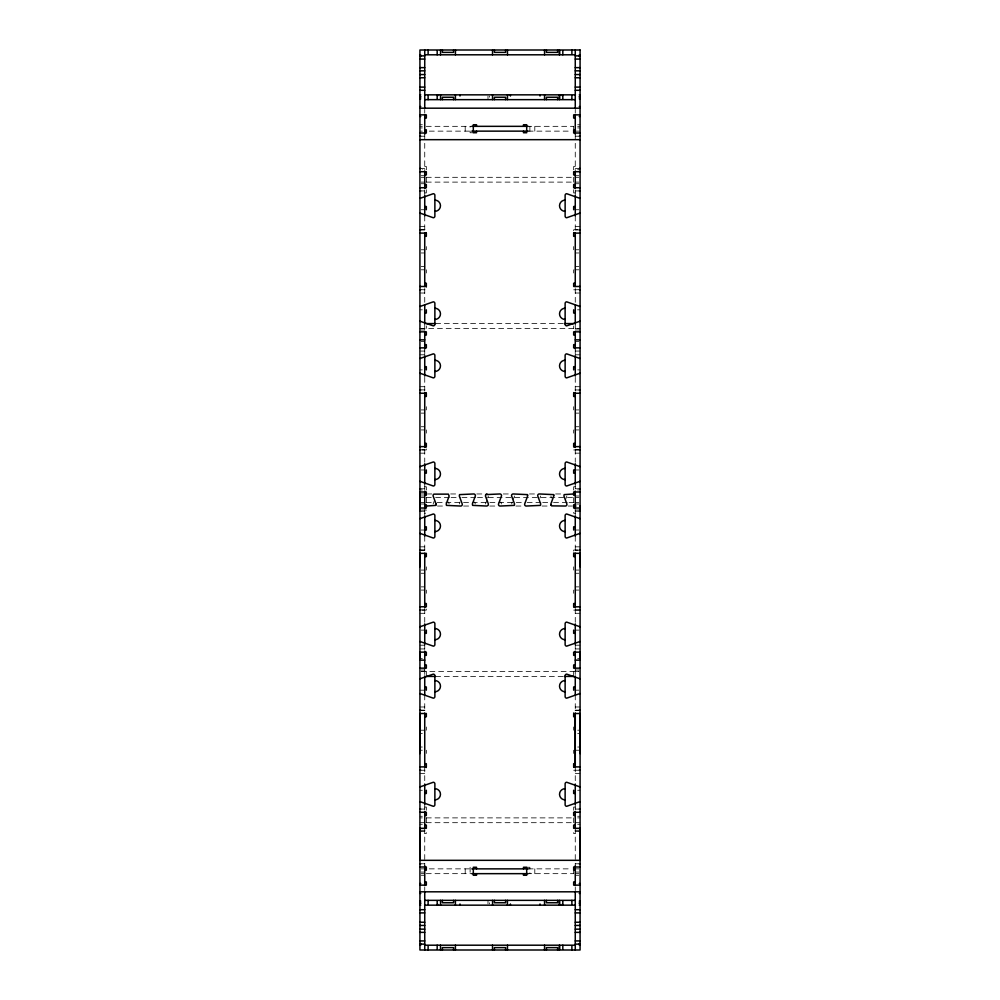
<?xml version="1.0" encoding="UTF-8"?>
<svg xmlns="http://www.w3.org/2000/svg" width="1000" height="1000" viewBox="0 0 1000 1000"><rect width="100%" height="100%" fill="white"/><g stroke="black" fill="none" stroke-linecap="round" stroke-linejoin="round"><path stroke-width="0.75" stroke-dasharray="5 3.75" d="M433.137 503.975L434.613 500M459.3 503.975L460.025 501.987M485.45 503.975L486.925 500M487.65 498.013L488.387 496.025M511.613 503.975L512.35 501.987M513.075 500L514.55 496.025M539.975 498.013L540.7 496.025M565.388 500L566.862 496.025M419.925 124.738L422.325 124.738M577.675 124.738L580.075 124.738M419.925 126.337L422.325 126.337M426.25 126.337L471.838 126.337M526.688 126.337L573.75 126.337M577.675 126.337L580.075 126.337M419.925 127.938L422.325 127.938M577.675 127.938L580.075 127.938M419.925 131.137L422.325 131.137M429.275 131.137L473.312 131.137M528.162 131.137L570.725 131.137M574.95 131.137L580.075 131.137M473.312 132.738L470.112 132.738L470.112 126.337M421.125 136.213L424.738 136.213M575.262 136.213L578.875 136.213M424.738 166.5L426.337 166.5L426.337 169.713L422.325 169.713M575.262 166.5L573.663 166.5L573.663 169.713L580.075 169.713M419.925 168.5L424.738 168.5M575.262 168.5L580.075 168.5M421.125 175.712L424.738 175.712M575.262 175.712L578.875 175.712M421.125 177.312L424.738 177.312M426.287 177.312L578.875 177.312M421.125 182.113L425.05 182.113M426.287 182.113L573.713 182.113M574.95 182.113L578.875 182.113M421.125 183.725L424.738 183.725M575.262 183.725L578.875 183.725M419.925 190.925L424.738 190.925M575.262 190.925L580.075 190.925M424.738 192.925L426.337 192.925L426.337 189.725M575.262 192.925L573.663 192.925L573.663 189.725M421.125 209.737L424.738 209.737M575.262 209.737L578.875 209.737M419.925 226.562L424.738 226.562M575.262 226.562L580.075 226.562M419.925 229.762L426.337 229.762M577.675 229.762L573.663 229.762L573.663 232.963M419.925 229.887L424.738 229.887M575.262 229.887L580.075 229.887M421.125 249.775L425.05 249.775M575.262 249.775L578.875 249.775M421.125 252.975L424.738 252.975M575.262 252.975L578.875 252.975M421.125 266.588L424.738 266.588M575.262 266.588L578.875 266.588M421.125 269.8L424.738 269.8M574.95 269.8L578.875 269.8M419.925 289.675L426.337 289.812L426.337 286.613M573.663 289.812L580.075 289.675M419.925 293.012L424.738 293.012M575.262 293.012L580.075 293.012M419.925 309.825L422.325 309.825M577.513 309.825L580.075 309.825M435.6 323.575L564.4 323.575M419.925 328.375L580.075 328.375M419.925 328.65L424.738 328.65M575.262 328.65L580.075 328.65M419.925 329.988L424.738 329.988M575.262 329.988L580.075 329.988M421.125 341.463L424.738 341.463M575.262 341.463L578.875 341.463M419.925 351.062L424.738 351.062M575.262 351.062L580.075 351.062M419.925 354.8L424.738 354.8M575.262 354.8L580.075 354.8M419.925 369.888L422.325 369.888M577.675 369.888L580.075 369.888M419.925 386.7L424.738 386.7M575.262 386.7L580.075 386.7M419.925 389.9L426.337 389.9M580.075 390.037L573.663 389.9L573.663 393.1M421.125 409.925L425.05 409.925M575.262 409.925L578.875 409.925M421.125 413.125L424.738 413.125M575.262 413.125L578.875 413.125M421.125 426.737L424.738 426.737M575.262 426.737L578.875 426.737M421.125 429.938L424.738 429.938M574.95 429.938L578.875 429.938M419.925 449.825L424.738 449.825M575.262 449.825L580.075 449.825M422.325 449.95L426.337 449.95L426.337 446.75M573.663 449.95L580.075 449.95M419.925 453.162L424.738 453.162M575.262 453.162L580.075 453.162M421.125 469.975L424.738 469.975M575.262 469.975L578.875 469.975M424.738 486.788L426.337 486.788L426.337 489.988L419.925 489.988M575.262 486.788L573.663 486.788L573.663 489.988L578.475 489.988M419.925 488.787L424.738 488.787M575.262 488.787L580.075 488.787M419.925 493.963L422.85 493.963M428.15 493.963L431.8 493.963M450.625 493.963L457.925 493.963M476.788 493.963L484.087 493.963M503.3 493.963L510.238 493.963M529.462 493.963L536.4 493.963M555.612 493.963L562.55 493.963M421.125 496L424.738 496M575.262 496L578.875 496M421.125 497.6L424.738 497.6M426.287 497.6L434.05 497.6M435.6 497.6L449.562 497.6M451.112 497.6L460.425 497.6M461.975 497.6L475.95 497.6M477.5 497.6L486.812 497.6M488.363 497.6L513.188 497.6M514.738 497.6L539.575 497.6M541.125 497.6L565.95 497.6M567.513 497.6L578.875 497.6M421.125 502.4L425.05 502.4M426.287 502.4L435.6 502.4M437.15 502.4L461.975 502.4M463.525 502.4L488.363 502.4M489.913 502.4L514.738 502.4M516.3 502.4L525.612 502.4M527.163 502.4L541.125 502.4M542.675 502.4L551.987 502.4M553.538 502.4L567.513 502.4M569.062 502.4L573.713 502.4M574.95 502.4L578.875 502.4M421.125 504L424.738 504M575.262 504L578.875 504M437.45 506.037L444.387 506.037M463.6 506.037L470.538 506.037M489.762 506.037L496.7 506.037M515.913 506.037L523.212 506.037M542.075 506.037L549.375 506.037M568.2 506.037L571.85 506.037M421.525 510.012L426.337 510.012L426.337 513.212L424.738 513.212M580.075 510.012L573.663 510.012L573.663 513.212L575.262 513.212M419.925 511.213L424.738 511.213M575.262 511.213L580.075 511.213M421.125 530.025L424.738 530.025M575.262 530.025L578.875 530.025M419.925 546.838L424.738 546.838M575.262 546.838L580.075 546.838M419.925 550.05L426.337 550.05M577.675 550.05L573.663 550.05L573.663 553.25M419.925 550.175L424.738 550.175M575.262 550.175L580.075 550.175M421.125 570.062L425.05 570.062M575.262 570.062L578.875 570.062M421.125 573.263L424.738 573.263M575.262 573.263L578.875 573.263M421.125 586.875L424.738 586.875M575.262 586.875L578.875 586.875M421.125 590.075L424.738 590.075M574.95 590.075L578.875 590.075M419.925 609.963L424.738 609.963M575.262 609.963L580.075 609.963M422.325 610.1L426.337 610.1L426.337 606.9M573.663 610.1L580.075 610.1M419.925 613.3L424.738 613.3M575.262 613.3L580.075 613.3M421.125 630.112L424.738 630.112M575.262 630.112L578.875 630.112M419.925 645.2L424.738 645.2M575.262 645.2L580.075 645.2M419.925 648.938L424.738 648.938M575.262 648.938L580.075 648.938M421.125 658.538L422.325 658.538M577.675 658.538L578.875 658.538M421.125 670.013L424.738 670.013M575.262 670.013L578.875 670.013M421.125 671.35L424.738 671.35M575.262 671.35L578.875 671.35M421.125 671.625L578.875 671.625M435.6 676.425L564.4 676.425M419.925 690.175L424.738 690.175M575.262 690.175L578.875 690.175M419.925 706.988L424.738 706.988M575.262 706.988L580.075 706.988M419.925 710.188L426.337 710.188M580.075 710.188L573.663 710.188L573.663 713.388M419.925 710.325L424.738 710.325M575.262 710.325L580.075 710.325M419.925 730.2L425.05 730.2M577.675 730.2L580.075 730.2M419.925 733.413L422.325 733.413M577.675 733.413L580.075 733.413M419.925 747.025L422.325 747.025M577.675 747.025L580.075 747.025M419.925 750.225L422.325 750.225M574.95 750.225L580.075 750.225M419.925 770.238L426.337 770.238L426.337 767.038M573.663 770.238L580.075 770.238M419.925 773.438L424.738 773.438M575.262 773.438L580.075 773.438M419.925 790.263L422.325 790.263M577.675 790.263L580.075 790.263M424.738 807.075L426.337 807.075L426.337 810.275M575.262 807.075L573.663 807.075L573.663 810.275M419.925 809.075L424.738 809.075M575.262 809.075L580.075 809.075M419.925 816.275L422.325 816.275M577.675 816.275L580.075 816.275M419.925 817.887L422.325 817.887M426.287 817.887L575.262 817.887M577.675 817.887L580.075 817.887M419.925 822.688L425.05 822.688M426.287 822.688L573.713 822.688M574.95 822.688L580.075 822.688M419.925 824.287L422.325 824.287M577.675 824.287L580.075 824.287M419.925 830.288L426.337 830.288L426.337 833.5L424.738 833.5M580.075 830.288L573.663 830.288L573.663 833.5L575.262 833.5M419.925 831.5L424.738 831.5M575.262 831.5L580.075 831.5M419.925 863.787L424.738 863.787M575.262 863.787L580.075 863.787M526.688 867.262L529.888 867.262L529.888 873.662M421.125 868.863L424.738 868.863M429.275 868.863L473.312 868.863M528.162 868.863L570.725 868.863M574.95 868.863L578.875 868.863M421.125 872.062L424.738 872.062M575.262 872.062L578.875 872.062M421.125 873.662L424.738 873.662M426.25 873.662L471.838 873.662M526.688 873.662L573.75 873.662M575.262 873.662L578.875 873.662M421.125 875.263L424.738 875.263M575.262 875.263L578.875 875.263M550.85 496.025L551.575 498.013M500.737 501.987L501.463 503.975M474.575 501.987L475.312 503.975M448.425 501.987L449.15 503.975M575.262 109.4L575.262 112.8M575.262 134.562L575.262 171.713M575.262 190.55L575.262 195.6M575.262 215.975L575.262 230.987M575.262 288.538L575.262 302.538M575.262 323.575L575.262 330.525M575.262 349.237L575.262 355.75M575.262 377.35L575.262 391.413M575.262 449.225L575.262 462.287M575.262 483.387L575.262 491.987M575.262 510.15L575.262 515.475M575.262 536.25L575.262 550.775M575.262 608.587L575.262 622.65M575.262 644.25L575.262 652.138M575.262 669.475L575.262 676.425M575.262 694.887L575.262 712.725M575.262 766.9L575.262 783M575.262 804.4L575.262 811.475M575.262 828.288L575.262 866.988M575.262 887.2L575.262 890.6M573.663 126.337L573.663 129.938M573.663 177.312L573.663 182.113M573.663 246.575L573.663 249.775M573.663 269.8L573.663 273M573.663 325.975L573.663 328.375M573.663 406.712L573.663 409.925M573.663 429.938L573.663 433.137M573.663 497.6L573.663 502.4M573.663 566.862L573.663 570.062M573.663 590.075L573.663 593.288M573.663 671.625L573.663 676.425M573.663 727L573.663 730.2M573.663 750.225L573.663 753.425M573.663 817.887L573.663 822.688M573.663 870.062L573.663 873.662M534.8 126.337L534.8 131.137M534.8 868.863L534.8 873.662M529.888 126.337L529.888 132.738M489.588 96.037L489.588 97.238M489.588 902.763L489.588 903.962M487.987 96.037L487.987 99.65M487.987 900.35L487.987 903.962M470.112 867.262L470.112 873.662M465.2 126.337L465.2 131.137M465.2 868.863L465.2 873.662M426.337 177.312L426.337 182.113M426.337 246.575L426.337 249.775M426.337 269.8L426.337 273M426.337 325.975L426.337 328.375M426.337 406.712L426.337 409.925M426.337 429.938L426.337 433.137M426.337 497.6L426.337 502.4M426.337 566.862L426.337 570.062M426.337 590.075L426.337 593.288M426.337 671.625L426.337 676.425M426.337 727L426.337 730.2M426.337 750.225L426.337 753.425M426.337 817.887L426.337 822.688M424.738 109.4L424.738 112.8M424.738 134.562L424.738 171.713M424.738 190.55L424.738 195.6M424.738 215.975L424.738 230.987M424.738 288.538L424.738 302.538M424.738 324.3L424.738 330.525M424.738 349.237L424.738 355.75M424.738 377.35L424.738 391.413M424.738 449.225L424.738 462.287M424.738 484.525L424.738 491.987M424.738 510.15L424.738 516.613M424.738 536.25L424.738 550.775M424.738 608.587L424.738 622.65M424.738 644.25L424.738 652.138M424.738 669.475L424.738 676.425M424.738 694.887L424.738 712.725M424.738 766.9L424.738 783M424.738 804.4L424.738 811.475M424.738 828.288L424.738 866.988M424.738 887.2L424.738 890.6"/><path stroke-width="1.5" d="M419.925 753.562L419.925 713.525L426.337 713.525L426.337 716.725L424.738 716.725M419.925 566.725L419.925 553.375L426.337 553.375L426.337 556.587L424.738 556.587M419.925 510.012L419.925 493.963M575.262 766.9L575.262 713.525M580.075 753.562L580.075 713.525L573.663 713.525L573.663 716.725L575.262 716.725M580.075 566.725L580.075 553.375L573.663 553.25M580.075 510.012L580.075 506.037M426.337 506.037L435.825 505.387L436.075 503.975L433.137 496.025A1.6 1.6 0 0 1 433.95 494.137L448.338 494.137L449.15 496.025L446.225 503.975L446.463 505.387L460.7 506.037A1.6 1.6 0 0 0 462.238 503.975L459.3 496.025L459.55 494.613L473.775 493.963A1.6 1.6 0 0 1 475.312 496.025L472.375 503.975L472.625 505.387L486.85 506.037L488.137 505.387L488.387 503.975L485.45 496.025L485.7 494.613L499.938 493.963A1.6 1.6 0 0 1 501.463 496.025L498.537 503.975A1.6 1.6 0 0 0 500.062 506.037L514.3 505.387L514.55 503.975L511.613 496.025A1.6 1.6 0 0 1 513.15 493.963L527.375 494.613L527.625 496.025L524.688 503.975A1.6 1.6 0 0 0 526.225 506.037L540.45 505.387L540.7 503.975L537.762 496.025A1.6 1.6 0 0 1 539.3 493.963L553.538 494.613L553.787 496.025L550.85 503.975L551.663 505.863L565.325 506.037A1.6 1.6 0 0 0 566.862 503.975L563.925 496.025L564.175 494.613L573.663 493.963M486.275 494.137L486.987 493.963M419.925 54.8L420.725 54.8M424.588 54.8L575.413 54.8M579.275 54.8L580.075 54.8M419.925 55.875L424.738 55.875M575.262 55.875L580.075 55.875M419.925 56.4L420.725 56.4M579.275 56.4L580.075 56.4M419.925 59.075L424.738 59.075M575.262 59.075L580.075 59.075M419.925 67.638L424.738 67.638M575.262 67.638L580.075 67.638M419.925 70.838L424.738 70.838M575.262 70.838L580.075 70.838M419.925 74.55L424.738 74.55M575.262 74.55L580.075 74.55M419.925 77.763L424.738 77.763M575.262 77.763L580.075 77.763M419.925 87.1L424.738 87.1M575.262 87.1L580.075 87.1M419.925 90.3L424.738 90.3M575.262 90.3L580.075 90.3M419.925 94.838L420.725 94.838M424.588 94.838L575.413 94.838M579.275 94.838L580.075 94.838M419.925 96.438L420.725 96.438M579.275 96.438L580.075 96.438M419.925 97.238L420.725 97.238M579.275 97.238L580.075 97.238M419.925 98.837L420.725 98.837M579.275 98.837L580.075 98.837M424.738 99.65L575.262 99.65M419.925 106.587L420.725 106.587M579.275 106.587L580.075 106.587M419.925 108.188L580.075 108.188M419.925 114.862L426.337 114.862L426.337 118.062L424.738 118.062M580.075 114.862L573.663 114.862L573.663 118.062L575.262 118.062M419.925 116.463L420.725 116.463M579.275 116.463L580.075 116.463M471.838 126.337L528.162 126.337M424.738 129.8L426.337 129.8L426.337 133.012L419.925 133.012M575.262 129.8L573.663 129.8L573.663 133.012L580.075 133.012M424.738 131.137L426.337 131.137M471.838 131.137L528.162 131.137M573.663 131.137L575.262 131.137M419.925 136.213L420.725 136.213M579.275 136.213L580.075 136.213M419.925 139.675L580.075 139.675M419.925 168.5L420.725 168.5M579.275 168.5L580.075 168.5M419.925 171.713L426.337 171.713L426.337 174.913L424.738 174.913M580.075 171.713L573.663 171.713L573.663 174.913L575.262 174.913M424.738 184.525L426.337 184.525L426.337 187.725L419.925 187.725M575.262 184.525L573.663 184.525L573.663 187.725L580.075 187.725M419.925 190.925L420.725 190.925M579.275 190.925L580.075 190.925M424.738 206.537L426.337 206.537L426.337 209.737M575.262 206.537L573.663 206.537L573.663 209.737M419.925 229.887L420.725 229.887M579.275 229.887L580.075 229.887M426.337 232.963L424.738 232.963L424.738 286.613M573.663 232.963L575.262 232.963L575.262 286.613M419.925 233.1L426.337 233.1L426.337 236.3L424.738 236.3M580.075 233.1L573.663 233.1L573.663 236.3L575.262 236.3M424.738 283.275L426.337 283.275L426.337 286.475L419.925 286.475M575.262 283.275L573.663 283.275L573.663 286.475L580.075 286.475M419.925 289.675L420.725 289.675M579.275 289.675L580.075 289.675M424.738 313.038L426.337 313.038L426.337 309.825M575.262 313.038L573.663 313.038L573.663 309.825M426.287 323.575L435.6 323.575M564.4 323.575L573.713 323.575M419.925 331.85L426.337 331.85L426.337 335.05L424.738 335.05M580.075 331.85L573.663 331.85L573.663 335.05L575.262 335.05M419.925 339.862L424.738 339.862M575.262 339.862L580.075 339.862M424.738 344.663L426.337 344.663L426.337 347.863L419.925 347.863M575.262 344.663L573.663 344.663L573.663 347.863L580.075 347.863M424.738 366.688L426.337 366.688L426.337 369.888M575.262 366.688L573.663 366.688L573.663 369.888M419.925 390.037L420.725 390.037M579.275 390.037L580.075 390.037M426.337 393.1L424.738 393.1L424.738 447.425M573.663 393.1L575.262 393.1L575.262 447.425M419.925 393.237L426.337 393.237L426.337 396.438L424.738 396.438M580.075 393.237L573.663 393.237L573.663 396.438L575.262 396.438M424.738 443.413L426.337 443.413L426.337 446.625L419.925 446.625M575.262 443.413L573.663 443.413L573.663 446.625L580.075 446.625M424.738 446.75L426.337 446.75M573.663 446.75L575.262 446.75M419.925 449.825L420.725 449.825M579.275 449.825L580.075 449.825M575.262 469.975L573.663 469.975L573.663 473.175L575.262 473.175M424.738 473.175L426.337 473.175L426.337 469.975M419.925 488.787L420.725 488.787M579.275 488.787L580.075 488.787M419.925 491.987L426.337 491.987L426.337 495.2L424.738 495.2M580.075 491.987L573.663 491.987L573.663 495.2L575.262 495.2M424.038 493.963L426.775 493.963M424.738 504.8L426.337 504.8L426.337 508.013L419.925 508.013M575.262 504.8L573.663 504.8L573.663 508.013L580.075 508.013M573.225 506.037L575.962 506.037M419.925 511.213L420.725 511.213M579.275 511.213L580.075 511.213M424.738 526.825L426.337 526.825L426.337 530.025L424.738 530.025M575.262 526.825L573.663 526.825L573.663 530.025M419.925 550.175L420.725 550.175M579.275 550.175L580.075 550.175M575.262 556.587L573.663 556.587L573.663 553.375M424.738 603.562L426.337 603.562L426.337 606.763L419.925 606.763M575.262 603.562L573.663 603.562L573.663 606.763M573.663 606.9L580.075 606.763M419.925 609.963L420.725 609.963M579.275 609.963L580.075 609.963M424.738 633.312L426.337 633.312L426.337 630.112M575.262 633.312L573.663 633.312L573.663 630.112M424.738 655.337L426.337 655.337L426.337 652.138L419.925 652.138L419.925 660.138L424.738 660.138M575.262 655.337L573.663 655.337L573.663 652.138L580.075 652.138L580.075 660.138L575.262 660.138M424.738 664.95L426.337 664.95L426.337 668.15L419.925 668.15M575.262 664.95L573.663 664.95L573.663 668.15L580.075 668.15M426.287 676.425L435.6 676.425M564.4 676.425L573.713 676.425M424.738 686.963L426.337 686.963L426.337 690.175M575.262 686.963L573.663 686.963L573.663 690.175M419.925 710.325L420.725 710.325M579.275 710.325L580.075 710.325M424.738 763.7L426.337 763.7L426.337 766.9L419.925 766.9M575.262 763.7L573.663 763.7L573.663 766.9L580.075 766.9M426.337 767.038L424.738 767.038L424.738 713.388M573.663 767.038L575.262 767.038L575.262 713.388M419.925 770.113L420.725 770.113M579.275 770.113L580.075 770.113M424.738 793.462L426.337 793.462L426.337 790.263M575.262 793.462L573.663 793.462L573.663 790.263M419.925 809.075L420.725 809.075M579.275 809.075L580.075 809.075M419.925 812.275L426.337 812.275L426.337 815.475L424.738 815.475M580.075 812.275L573.663 812.275L573.663 815.475L575.262 815.475M424.738 825.088L426.337 825.088L426.337 828.288L419.925 828.288L419.925 860.325L580.075 860.325L580.075 828.288L573.663 828.288L573.663 825.088L575.262 825.088M419.925 831.5L420.725 831.5M579.275 831.5L580.075 831.5M419.925 863.787L420.725 863.787M579.275 863.787L580.075 863.787M419.925 866.988L426.337 866.988L426.337 870.2L424.738 870.2M580.075 866.988L573.663 866.988L573.663 870.2L575.262 870.2M424.738 868.863L426.337 868.863M471.838 868.863L528.162 868.863M573.663 868.863L575.262 868.863M471.838 873.662L528.162 873.662M424.738 881.938L426.337 881.938L426.337 885.138L419.925 885.138M575.262 881.938L573.663 881.938L573.663 885.138L580.075 885.138M419.925 883.538L420.725 883.538M579.275 883.538L580.075 883.538M419.925 891.812L580.075 891.812M419.925 893.413L420.725 893.413M579.275 893.413L580.075 893.413M424.738 900.35L575.262 900.35M419.925 901.162L420.725 901.162M579.275 901.162L580.075 901.162M419.925 902.763L420.725 902.763M579.275 902.763L580.075 902.763M419.925 903.562L420.725 903.562M579.275 903.562L580.075 903.562M419.925 905.163L420.725 905.163M424.588 905.163L575.413 905.163M579.275 905.163L580.075 905.163M419.925 909.7L424.738 909.7M575.262 909.7L580.075 909.7M419.925 912.9L424.738 912.9M575.262 912.9L580.075 912.9M419.925 922.237L424.738 922.237M575.262 922.237L580.075 922.237M419.925 925.45L424.738 925.45M575.262 925.45L580.075 925.45M419.925 929.163L424.738 929.163M575.262 929.163L580.075 929.163M419.925 932.362L424.738 932.362M575.262 932.362L580.075 932.362M419.925 940.925L424.738 940.925M575.262 940.925L580.075 940.925M419.925 943.6L420.725 943.6M579.275 943.6L580.075 943.6M419.925 944.125L424.738 944.125M575.262 944.125L580.075 944.125M419.925 945.2L420.725 945.2M424.588 945.2L575.413 945.2M579.275 945.2L580.075 945.2M550.8 504.712L551.1 505.387M553.538 494.613L553.825 495.288M527.375 494.613L527.663 495.288M436.075 503.975L436.125 504.712M575.262 50L575.262 108.188M575.262 114.35L575.262 134.213M575.262 171.713L575.262 188.663M575.262 195.6L575.262 215.975M575.262 305.262L575.262 323.975M575.262 331.425L575.262 348.875M575.262 355.75L575.262 376.112M575.262 463.75L575.262 484.113M575.262 491.062L575.262 508.938M575.262 515.887L575.262 536.25M575.262 553.25L575.262 607.562M575.262 623.888L575.262 644.25M575.262 651.125L575.262 668.575M575.262 676.025L575.262 694.737M575.262 784.025L575.262 804.4M575.262 811.338L575.262 828.288M575.262 865.788L575.262 885.65M575.262 891.812L575.262 950M571.888 50L571.888 54M571.888 95.638L571.888 99.65M571.888 900.35L571.888 904.362M571.888 946L571.888 950M562.825 50.8L562.825 54.8M562.825 94.838L562.825 98.837M562.825 901.162L562.825 905.163M562.825 945.2L562.825 949.2M562.425 94.838L562.425 96.037M562.425 903.962L562.425 905.163M559.525 51.2L559.525 54.8M559.525 94.838L559.525 98.438M559.525 901.562L559.525 905.163M559.525 945.2L559.525 948.8M559.45 50L559.45 54.8M559.45 94.838L559.45 99.65M559.45 900.35L559.45 905.163M559.45 945.2L559.45 950M557.625 50L557.625 52.4L546.413 52.4L546.413 50M557.625 99.65L557.625 97.238L546.413 97.238L546.413 99.65M557.625 900.35L557.625 902.763L546.413 902.763L546.413 900.35M557.625 950L557.625 947.6L546.413 947.6L546.413 950M544.525 50L544.587 54.8M544.587 94.838L544.525 99.65M544.525 900.35L544.587 905.163M544.587 945.2L544.525 950M540.013 94.838L540.013 96.037M540.013 903.962L540.013 905.163M523.488 126.337L523.488 124.738L526.688 124.738L526.688 132.738L523.488 132.738L523.488 131.137M523.488 868.863L523.488 867.262L526.688 867.262L526.688 875.263L523.488 875.263L523.488 873.662M510.412 94.838L510.412 96.037M510.412 903.962L510.412 905.163M507.438 50L507.5 54.8M507.5 94.838L507.438 99.65M507.438 900.35L507.438 905.163M507.5 945.2L507.438 950M505.6 50L505.6 52.4L494.4 52.4L494.4 50M505.6 99.65L505.6 97.238L494.4 97.238L494.4 99.65M505.6 900.35L505.6 902.763L494.4 902.763L494.4 900.35M505.6 950L505.6 947.6L494.4 947.6L494.4 950M492.562 50L492.5 54.8M492.5 94.838L492.562 99.65M492.562 900.35L492.562 905.163M492.5 945.2L492.562 950M476.512 126.337L476.512 124.738L473.312 124.738L473.312 132.738L476.512 132.738L476.512 131.137M476.512 868.863L476.512 867.262L473.312 867.262L473.312 875.263L476.512 875.263L476.512 873.662M459.988 94.838L459.988 96.037M459.988 903.962L459.988 905.163M455.475 50L455.412 54.8M455.412 94.838L455.412 99.65M455.412 900.35L455.412 905.163M455.412 945.2L455.412 950M453.587 50L453.587 52.4L442.375 52.4L442.375 50M453.587 99.65L453.587 97.238L442.375 97.238L442.375 99.65M453.587 900.35L453.587 902.763L442.375 902.763L442.375 900.35M453.587 950L453.587 947.6L442.375 947.6L442.375 950M440.55 50L440.55 54.8M440.55 94.838L440.55 99.65M440.55 900.35L440.55 905.163M440.475 945.2L440.55 950M437.575 94.838L437.575 96.037M437.575 903.962L437.575 905.163M437.175 50.8L437.175 54.8M437.175 94.838L437.175 98.837M437.175 901.162L437.175 905.163M437.175 945.2L437.175 949.2M428.113 50L428.113 54M428.113 95.638L428.113 99.65M428.113 900.35L428.113 904.362M428.113 946L428.113 950M424.738 50L424.738 108.188M424.738 114.35L424.738 134.213M424.738 171.713L424.738 188.663M424.738 195.6L424.738 215.975M424.738 305.262L424.738 323.975M424.738 331.425L424.738 348.875M424.738 355.75L424.738 376.112M424.738 463.75L424.738 484.113M424.738 491.062L424.738 508.938M424.738 515.887L424.738 536.25M424.738 553.25L424.738 607.562M424.738 623.888L424.738 644.25M424.738 651.125L424.738 668.575M424.738 676.025L424.738 694.737M424.738 784.025L424.738 804.4M424.738 811.338L424.738 828.288M424.738 865.788L424.738 885.65M424.738 891.812L424.738 950M434.875 788.675A5.6 5.6 0 0 1 440.475 794.275A5.6 5.6 0 0 1 434.875 799.875M419.925 786.838A1.6 1.6 0 0 0 420.387 786.775L433.275 782.262A1.6 1.6 0 0 1 434.875 783.863L434.875 804.688A1.6 1.6 0 0 1 433.275 806.287L420.387 801.775A1.6 1.6 0 0 0 419.925 801.712M580.075 786.838A1.6 1.6 0 0 1 579.612 786.775L566.725 782.262A1.6 1.6 0 0 0 565.125 783.863L565.125 804.688A1.6 1.6 0 0 0 566.725 806.287L579.612 801.775A1.6 1.6 0 0 1 580.075 801.712M565.125 799.875A5.6 5.6 0 0 1 559.525 794.275A5.6 5.6 0 0 1 565.125 788.675M580.075 518.575A1.6 1.6 0 0 1 579.612 518.513L566.725 514A1.6 1.6 0 0 0 565.125 515.6L565.125 536.425A1.6 1.6 0 0 0 566.725 538.025L579.612 533.513A1.6 1.6 0 0 1 580.075 533.45M565.125 531.613A5.6 5.6 0 0 1 559.525 526.013A5.6 5.6 0 0 1 565.125 520.4M419.925 533.45A1.6 1.6 0 0 1 420.387 533.513L433.275 538.025A1.6 1.6 0 0 0 434.875 536.425L434.875 515.6A1.6 1.6 0 0 0 433.275 514L420.387 518.513A1.6 1.6 0 0 1 419.925 518.575M434.875 520.4A5.6 5.6 0 0 1 440.475 526.013A5.6 5.6 0 0 1 434.875 531.613M580.075 693.587A1.6 1.6 0 0 0 579.612 693.65L566.725 698.162A1.6 1.6 0 0 1 565.125 696.562L565.125 675.738A1.6 1.6 0 0 1 566.725 674.137L579.612 678.65A1.6 1.6 0 0 0 580.075 678.725M419.925 693.587A1.6 1.6 0 0 1 420.387 693.65L433.275 698.162A1.6 1.6 0 0 0 434.875 696.562L434.875 675.738A1.6 1.6 0 0 0 433.275 674.137L420.387 678.65A1.6 1.6 0 0 1 419.925 678.725M419.925 641.562A1.6 1.6 0 0 1 420.387 641.637L433.275 646.137A1.6 1.6 0 0 0 434.875 644.538L434.875 623.725A1.6 1.6 0 0 0 433.275 622.125L420.387 626.638A1.6 1.6 0 0 1 419.925 626.7M580.075 626.7A1.6 1.6 0 0 1 579.612 626.638L566.725 622.125A1.6 1.6 0 0 0 565.125 623.725L565.125 644.538A1.6 1.6 0 0 0 566.725 646.137L579.612 641.637A1.6 1.6 0 0 1 580.075 641.562M565.125 691.762A5.6 5.6 0 0 1 559.525 686.15A5.6 5.6 0 0 1 565.125 680.55M565.125 639.738A5.6 5.6 0 0 1 559.525 634.138A5.6 5.6 0 0 1 565.125 628.525M434.875 680.55A5.6 5.6 0 0 1 440.475 686.15A5.6 5.6 0 0 1 434.875 691.762M434.875 628.525A5.6 5.6 0 0 1 440.475 634.138A5.6 5.6 0 0 1 434.875 639.738M565.125 211.325A5.6 5.6 0 0 1 559.525 205.725A5.6 5.6 0 0 1 565.125 200.125M580.075 213.162A1.6 1.6 0 0 0 579.612 213.225L566.725 217.738A1.6 1.6 0 0 1 565.125 216.137L565.125 195.312A1.6 1.6 0 0 1 566.725 193.713L579.612 198.225A1.6 1.6 0 0 0 580.075 198.287M419.925 213.162A1.6 1.6 0 0 1 420.387 213.225L433.275 217.738A1.6 1.6 0 0 0 434.875 216.137L434.875 195.312A1.6 1.6 0 0 0 433.275 193.713L420.387 198.225A1.6 1.6 0 0 1 419.925 198.287M434.875 200.125A5.6 5.6 0 0 1 440.475 205.725A5.6 5.6 0 0 1 434.875 211.325M419.925 481.425A1.6 1.6 0 0 1 420.387 481.488L433.275 486A1.6 1.6 0 0 0 434.875 484.4L434.875 463.575A1.6 1.6 0 0 0 433.275 461.975L420.387 466.488A1.6 1.6 0 0 1 419.925 466.55M434.875 468.387A5.6 5.6 0 0 1 440.475 473.988A5.6 5.6 0 0 1 434.875 479.6M580.075 466.55A1.6 1.6 0 0 1 579.612 466.488L566.725 461.975A1.6 1.6 0 0 0 565.125 463.575L565.125 484.4A1.6 1.6 0 0 0 566.725 486L579.612 481.488A1.6 1.6 0 0 1 580.075 481.425M565.125 479.6A5.6 5.6 0 0 1 559.525 473.988A5.6 5.6 0 0 1 565.125 468.387M419.925 306.413A1.6 1.6 0 0 0 420.387 306.35L433.275 301.837A1.6 1.6 0 0 1 434.875 303.438L434.875 324.263A1.6 1.6 0 0 1 433.275 325.863L420.387 321.35A1.6 1.6 0 0 0 419.925 321.275M580.075 306.413A1.6 1.6 0 0 1 579.612 306.35L566.725 301.837A1.6 1.6 0 0 0 565.125 303.438L565.125 324.263A1.6 1.6 0 0 0 566.725 325.863L579.612 321.35A1.6 1.6 0 0 1 580.075 321.275M580.075 358.438A1.6 1.6 0 0 1 579.612 358.363L566.725 353.862A1.6 1.6 0 0 0 565.125 355.462L565.125 376.275A1.6 1.6 0 0 0 566.725 377.875L579.612 373.363A1.6 1.6 0 0 1 580.075 373.3M419.925 373.3A1.6 1.6 0 0 1 420.387 373.363L433.275 377.875A1.6 1.6 0 0 0 434.875 376.275L434.875 355.462A1.6 1.6 0 0 0 433.275 353.862L420.387 358.363A1.6 1.6 0 0 1 419.925 358.438M434.875 308.238A5.6 5.6 0 0 1 440.475 313.85A5.6 5.6 0 0 1 434.875 319.45M434.875 360.262A5.6 5.6 0 0 1 440.475 365.863A5.6 5.6 0 0 1 434.875 371.475M565.125 319.45A5.6 5.6 0 0 1 559.525 313.85A5.6 5.6 0 0 1 565.125 308.238M565.125 371.475A5.6 5.6 0 0 1 559.525 365.863A5.6 5.6 0 0 1 565.125 360.262M580.075 50L419.925 50L419.925 950L580.075 950L580.075 50"/></g></svg>
